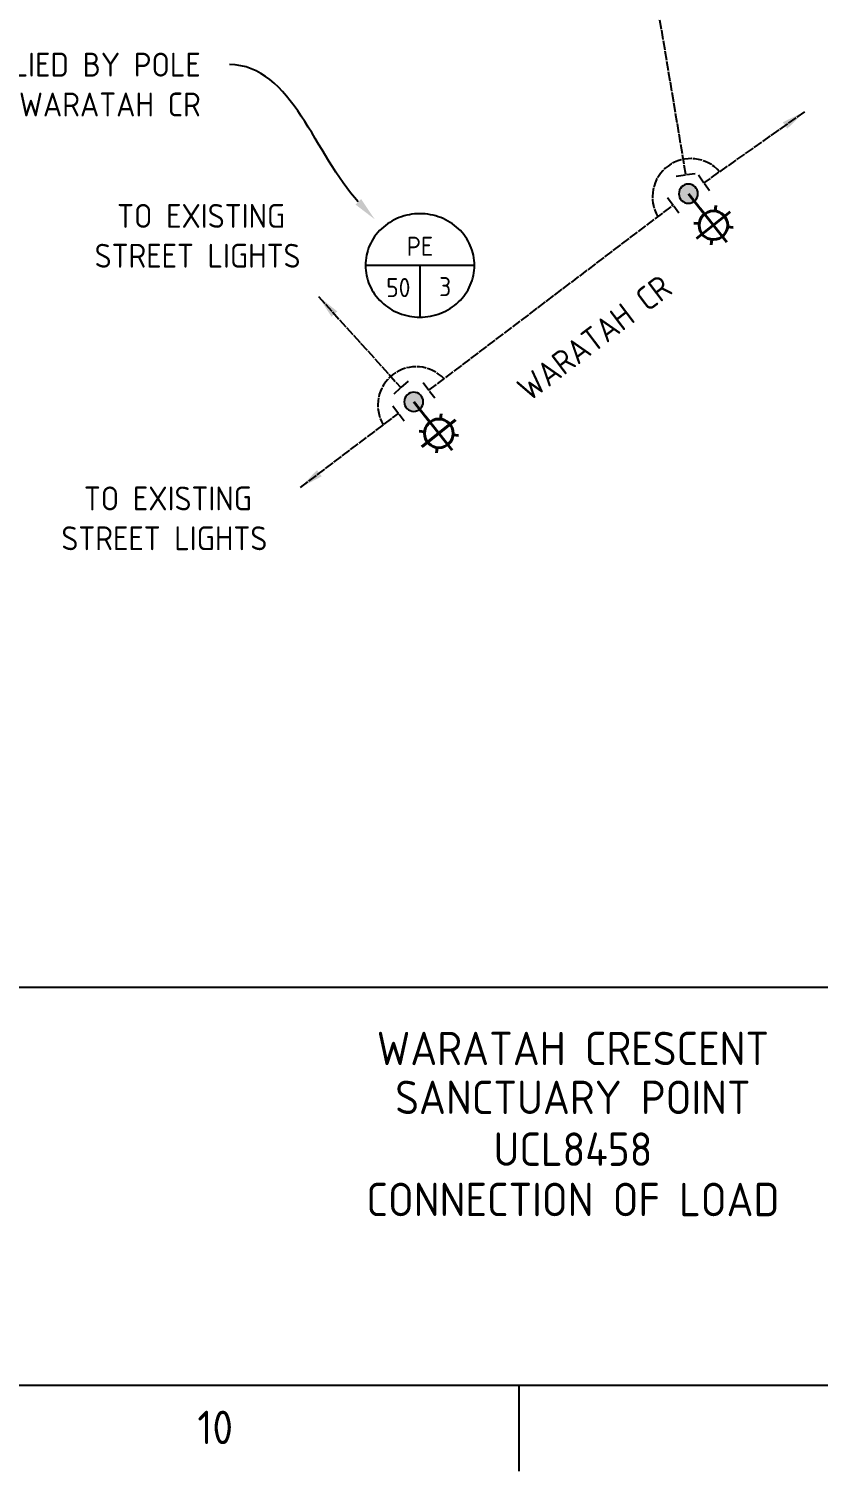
# Paper-space layout 'Sheet 2' of a CAD drawing. Header units: metres. Extents: x -31 to 813, y -3 to 583.
# Drawn here: x 606.9 to 689.5, y -3 to 147.9 of the extents above; entities that cross this region are included whole.
import ezdxf
from ezdxf import colors
from ezdxf.entities.mleader import LeaderData, LeaderLine
from ezdxf.enums import TextEntityAlignment as Align
from ezdxf.math import Vec2, Vec3

# ---------------------------------------------------------------- set-up
doc = ezdxf.new("R2010")
doc.units = ezdxf.units.M
doc.linetypes.add('Cable Exist OH', pattern=[1, 1, 0])
doc.layers.get('0').update_dxf_attribs({"color": 6})
for name, color, linetype in [('_User Miscellaneous1', 7, 'Continuous'), ('_User Miscellaneous5', 7, 'Continuous'), ('A0', 7, 'Continuous'), ('Equip_SP_SL_EXT', 7, 'Continuous'), ('Mains_SL_EXT', 7, 'Continuous'), ('Notes', 7, 'Continuous'), ('SupportsOH_SP_TR_HV_LV_SL_EXT', 7, 'Continuous'), ('SupportsUG_SP_EXT', 7, 'Continuous')]:
    doc.layers.add(name, color=color, linetype=linetype)
doc.styles.add('iecARIAL', font='arial.ttf', dxfattribs={"height": 2})
doc.styles.add('iecISOCP', font='isocp.shx')
doc.styles.add('POLE_LABEL', font='arial.ttf')
doc.styles.get("Standard").update_dxf_attribs({"font": 'isocp.shx'})
doc.dimstyles.get("Standard").update_dxf_attribs({"dimtxt": 0.18, "dimasz": 0.18, "dimexe": 0.18, "dimexo": 0.0625, "dimgap": 0.09, "dimtad": 0, "dimtih": 1, "dimtoh": 1, "dimdec": 4, "dimzin": 0, "dimdsep": 46, "dimtxsty": 'Standard', "dimcen": 0.09, "dimadec": 0, "dimazin": 0, "dimtfac": 1, "dimtdec": 4, "dimtofl": 0, "dimtmove": 0, "dimatfit": 3, "dimfxl": 1, "dimtolj": 1, "dimtzin": 0, "dimarcsym": 0})

# ---------------------------------------------------------------- blocks, each defined once
blk = doc.blocks.new('A1_FRAME_TITLE')
at = {"layer": 'Notes', "linetype": 'Continuous'}
blk.add_line((678.72, 5.97), (678.72, -3.03), dxfattribs=at)
at = {"layer": 'Notes', "color": 3, "linetype": 'Continuous', "flags": 128}
for points in [[(123.8, 47.62), (824.37, 47.62)], [(123.8, 5.97), (824.37, 5.97)]]:
    blk.add_lwpolyline(points, dxfattribs=at)
blk.add_attdef('DRAFT_NUM', (29.9, 23.29), '', height=2.5, rotation=90)
at = {"layer": 'Notes', "color": 7, "style": 'iecISOCP'}
blk.add_text('10', height=3.5, dxfattribs=at).set_placement((645.06, -0.2))
at = {"layer": 'Notes', "color": 7, "style": 'iecISOCP', "flags": 8}
blk.add_attdef('VERSION_NO', text='', height=2.5, rotation=90, dxfattribs=at).set_placement((302.04, 43.81), align=Align.MIDDLE_CENTER)
at = {"layer": 'Notes', "color": 7, "style": 'iecISOCP'}
for tag, p in [('CAP_NO', (513.19, 43.46)), ('IE_NUM', (513.05, 37.81)), ('REF_No_1', (335.24, 32.31)), ('REF_1', (362.52, 32.31)), ('GEN_WO', (441.71, 31.76)), ('HV_SWITCH', (513.46, 32.16)), ('REF_No_2', (335.24, 26.31)), ('REF_2', (362.52, 26.31)), ('OH_WO', (441.71, 25.81)), ('UBD_REF', (513.05, 25.83)), ('REF_No_3', (335.24, 20.31)), ('REF_3', (362.52, 20.31)), ('UG_WO', (441.71, 20.05)), ('GIS_MAP_No', (513.05, 20.04)), ('REF_No_4', (335.24, 14.31)), ('REF_4', (362.52, 14.31)), ('HV_OP_DIAG', (513.33, 14.2)), ('SUB_WO', (441.71, 13.81)), ('LGA', (512.95, 7.78))]:
    blk.add_attdef(tag, p, '', height=2.5, dxfattribs=at)
at = {"layer": 'Notes', "style": 'iecISOCP'}
for tag, p in [('T1', (684.37, 39.47)), ('T2', (684.37, 34.35)), ('T3', (684.37, 28.92)), ('T4', (684.37, 23.66)), ('T5', (684.37, 18.23)), ('T6', (684.37, 12.97))]:
    blk.add_attdef(tag, text='', height=3.5, dxfattribs=at).set_placement(p, align=Align.CENTER)
at = {"layer": 'Notes', "color": 7, "style": 'iecISOCP'}
for tag, p in [('scale', (567.76, 33.27)), ('DRAWN', (567.76, 24.93)), ('DATE', (567.76, 16.88)), ('CHD', (567.76, 8.37)), ('DESIGN', (605.62, 9.15))]:
    blk.add_attdef(tag, text='', height=2.5, dxfattribs=at).set_placement(p, align=Align.CENTER)
at = {"layer": 'Notes', "color": 4, "style": 'iecISOCP'}
blk.add_attdef('NUM', text='', height=7, dxfattribs=at).set_placement((792.37, 20.12), align=Align.MIDDLE_CENTER)
at = {"layer": 'Notes', "color": 1, "style": 'iecISOCP'}
blk.add_attdef('REV', text='', height=5, dxfattribs=at).set_placement((820.05, 17.1), align=Align.CENTER)
at = {"layer": 'Notes', "color": 7, "style": 'iecISOCP'}
for tag, p in [('NS', (790.71, 8.12)), ('SHTS', (805.41, 8.12))]:
    blk.add_attdef(tag, text='', height=2.5, dxfattribs=at).set_placement(p, align=Align.MIDDLE)
at = {"layer": 'Notes', "style": 'iecISOCP'}
blk.add_attdef('ExportID', (9.08, 2.39), '', height=2.5, dxfattribs=at)
at = {"layer": 'Notes', "style": 'iecISOCP', "flags": 1}
for tag, p in [('ProjectType', (14.17, -26.8)), ('ProjectNumber', (23.56, -26.82)), ('DrawingNumber', (35.51, -26.8)), ('ProjectDescription', (47.56, -26.83)), ('ExportDate', (60.28, -26.79)), ('ExportUserName', (69.15, -26.8)), ('DesignerCompanyName', (81.48, -26.79)), ('ExportAreaOfInterest', (97.1, -26.81)), ('GIS_SUCCESS', (112, -26.78)), ('CAD_SUCCESS', (121.79, -26.78)), ('DEPOTCODE', (132.11, -26.88)), ('ExportCategories', (140.08, -26.8)), ('Comments', (154.38, -26.88))]:
    blk.add_attdef(tag, p, '', height=1, dxfattribs=at)
blk = doc.blocks.new('POLE_EXT')
blk.add_hatch(color=256).paths.add_polyline_path([(-1, 0, 1), (1, 0, 1)])
blk.add_lwpolyline([(-1, 0, 1), (1, 0, 1)], format="xyb", close=True)
for tag, height, flags, p in [('pNumber', 2.5, 8, (-17.84, 2.07)), ('OWNED_BY', 0.2, 9, (1.35, -0.4)), ('PARENT', 0.2, 9, (1.35, -0.6)), ('SPECIAL_USE', 0.2, 9, (1.35, -0.8)), ('STATE', 0.2, 9, (1.35, -1)), ('USAGE', 0.2, 9, (1.35, -1.2)), ('cLV', 0.2, 9, (1.35, -1.4)), ('hDepth', 0.2, 9, (1.35, -1.6)), ('hDia', 0.2, 9, (1.35, -1.8)), ('cHV', 0.2, 9, (1.35, -2)), ('LBRACKET', 0.2, 9, (1.35, -2.2)), ('LExisting', 0.2, 9, (1.35, -2.4)), ('LANTNUMBER', 0.2, 9, (1.35, -2.6)), ('LOther', 0.2, 9, (1.35, -2.8)), ('LRemove', 0.2, 9, (1.35, -3)), ('LEGEND', 0.2, 9, (1.35, -3.2)), ('cLinedev', 0.2, 9, (1.35, -3.4)), ('LOCATION', 0.2, 9, (1.35, -3.6)), ('pExisting', 0.2, 9, (1.35, -3.8)), ('PFNUMBER', 0.2, 9, (1.35, -4)), ('NEWPFNUMBER', 0.2, 9, (1.35, -4.2)), ('pFooting', 0.2, 9, (1.35, -4.4)), ('pNew', 0.2, 9, (1.35, -4.6)), ('pRelocate', 0.2, 9, (1.35, -5)), ('pRemove', 0.2, 9, (1.35, -5.2)), ('pReplace', 0.2, 9, (1.35, -5.4)), ('pStay', 0.2, 9, (1.35, -5.6)), ('pType', 0.2, 9, (1.35, -5.8)), ('cspan', 0.2, 9, (1.35, -6)), ('STREETNAME', 0.2, 9, (1.35, -6.2)), ('SUBURB', 0.2, 9, (1.35, -6.4)), ('NOTES', 0.2, 9, (1.35, -6.6)), ('MAINTAINED_BY', 0.2, 9, (1.36, -6.81)), ('OPERATED_BY', 0.2, 9, (1.36, -7.01))]:
    blk.add_attdef(tag, text='', height=height, dxfattribs=dict(flags=flags)).set_placement(p, align=Align.MIDDLE_LEFT)
at = {"style": 'POLE_LABEL'}
for tag, height, flags, p in [('ASSET_NUM', 2.5, 8, (2, 2)), ('STRUCTURE_PLANT_NUMBER', 0.2, 9, (1.35, 0.03)), ('STREET_CODE', 0.2, 9, (1.35, -0.2))]:
    blk.add_attdef(tag, text='', height=height, dxfattribs=dict(at, flags=flags)).set_placement(p, align=Align.MIDDLE_LEFT)
at = {"flags": 1}
blk.add_attdef('Z', (1.35, -7.33), '', height=0.2, dxfattribs=at)
blk = doc.blocks.new('SL_LANTERN_EXT')
at = {"lineweight": 40}
for p, q in [((0, 1.97), (0, 6.47)), ((-1.46, 5.68), (-1.06, 5.28)), ((1.46, 5.68), (1.06, 5.28)), ((-2.25, 4.22), (2.25, 4.22)), ((-1.46, 2.76), (-1.06, 3.16)), ((1.46, 2.76), (1.06, 3.16)), ((0, 0), (0, 2.72))]:
    blk.add_line(p, q, dxfattribs=at)
blk.add_circle((0, 4.22), 1.5, dxfattribs=at)
at = {"style": 'iecARIAL', "flags": 8}
blk.add_attdef('ASSET_NUM', (1.5, 1.5), '', height=2.5, dxfattribs=at)
for tag, p, height, flags in [('CONSTRUCTED_VOLTAGE', (0.98, -0.65), 0.2, 9), ('CONTROL_TYPE', (0.98, -0.85), 0.2, 9), ('LANTERN_PURPOSE', (0.98, -1.05), 0.2, 9), ('LANTERN_TYPE', (0.98, -1.25), 0.2, 9), ('NO_PHASES', (0.98, -1.45), 0.2, 9), ('OPERATING_VOLTAGE', (0.98, -1.65), 0.2, 9), ('LNUMBER', (2.18, -3.25), 2.5, 8), ('STATE', (0.98, -2.25), 0.2, 9), ('ORIENTATION', (0.98, -1.85), 0.2, 9), ('OWNED_BY', (0.98, -2.05), 0.2, 9), ('USAGE', (0.98, -2.45), 0.2, 9), ('CEXIST', (0.98, -2.65), 0.2, 9), ('CNEW', (0.98, -2.85), 0.2, 9), ('CNUMBER', (0.98, -3.05), 0.2, 9), ('CREMOVE', (0.98, -3.25), 0.2, 9), ('CREPLACE', (0.98, -3.45), 0.2, 9), ('LKINGHEIGHT', (0.98, -3.65), 0.2, 9), ('LBRACKET', (0.98, -3.85), 0.2, 9), ('LBRACKETVOCAB', (0.98, -4.05), 0.2, 9), ('LCATEGORY', (0.98, -4.25), 0.2, 9), ('LCHARGE1', (0.98, -4.45), 0.2, 9), ('LCHARGE1PERCENT', (0.98, -4.65), 0.2, 9), ('LCHARGE2', (0.98, -4.85), 0.2, 9), ('LCHARGE2PERCENT', (0.98, -5.05), 0.2, 9), ('LCHARGE3', (0.98, -5.25), 0.2, 9), ('LCHARGE3PERCENT', (0.98, -5.45), 0.2, 9), ('LEXIST', (0.98, -5.65), 0.2, 9), ('LLAMP', (0.98, -5.85), 0.2, 9), ('LLAMPVOCAB', (0.98, -6.05), 0.2, 9), ('LMAST', (0.98, -6.25), 0.2, 9), ('LMASTVOCAB', (0.98, -6.45), 0.2, 9), ('LNEW', (0.98, -6.65), 0.2, 9), ('LANTNUMBER', (0.98, -6.85), 0.2, 9), ('LOUTREACH', (0.98, -7.25), 0.2, 9), ('LOUTREACHVOCAB', (0.98, -7.45), 0.2, 9), ('LRATECODE', (0.98, -7.65), 0.2, 9), ('STREETNAME', (0.98, -9.25), 0.2, 9), ('LREMOVE', (0.98, -7.85), 0.2, 9), ('LREPLACE', (0.98, -8.05), 0.2, 9), ('LTYPE', (0.98, -8.25), 0.2, 9), ('LTYPEVOCAB', (0.98, -8.45), 0.2, 9), ('LEGEND', (0.98, -8.65), 0.2, 9), ('LOCATION', (0.98, -8.85), 0.2, 9), ('NOTES', (0.98, -9.05), 0.2, 9), ('SUBURB', (0.98, -9.45), 0.2, 1)]:
    blk.add_attdef(tag, p, '', height=height, dxfattribs=dict(flags=flags))

psp = doc.layouts.new('Sheet 2')

# ---------------------------------------------------------------- linework, layer by layer
at = {"layer": 'A0', "color": 7}
for p, q in [((653.519, 123.17), (642.107, 123.17)), ((647.813, 123.17), (647.813, 117.757))]:
    psp.add_line(p, q, dxfattribs=at)
psp.add_lwpolyline([(653.519, 123.17, 0.051727), (653.409, 124.226, 0.051302), (653.084, 125.242, 0.050536), (652.557, 126.178, 0.049568), (651.847, 126.998, 0.048561), (650.983, 127.671, 0.047666), (649.996, 128.171, 0.047003), (648.926, 128.48, 0.046652), (647.813, 128.584, 0.046652), (646.7, 128.48, 0.047003), (645.629, 128.171, 0.047666), (644.643, 127.671, 0.048561), (643.778, 126.998, 0.049568), (643.068, 126.178, 0.050536), (642.541, 125.242, 0.051302), (642.216, 124.226, 0.051727), (642.107, 123.17, 0.051727), (642.216, 122.114, 0.051302), (642.541, 121.099, 0.050536), (643.068, 120.163, 0.049568), (643.778, 119.342, 0.048561), (644.643, 118.669, 0.047666), (645.629, 118.169, 0.047003), (646.7, 117.861, 0.046652), (647.813, 117.757, 0.046652), (648.926, 117.861, 0.047003), (649.996, 118.169, 0.047666), (650.983, 118.669, 0.048561), (651.847, 119.342, 0.049568), (652.557, 120.163, 0.050536), (653.084, 121.099, 0.051302), (653.409, 122.114, 0.051727)], format="xyb", close=True, dxfattribs=at)
at = {"layer": 'Mains_SL_EXT', "linetype": 'Cable Exist OH'}
for p, q in [((664.896, 196.618), (675.624, 132.656)), ((648.754, 110.102), (674.315, 129.469))]:
    psp.add_line(p, q, dxfattribs=at)
for points in [[(679.177, 132.981, 0.9147159), (672.726, 128.265)], [(650.335, 111.301, 0.8991891), (643.976, 106.483)]]:
    psp.add_lwpolyline(points, format="xyb", dxfattribs=at)
at = {"layer": 'Mains_SL_EXT', "linetype": 'Cable Exist OH', "flags": 128}
for points in [[(674.634, 132.513), (676.614, 132.799)], [(676.967, 132.646), (678.12, 131.012)], [(673.711, 130.266), (674.919, 128.672)], [(646.56, 111.049), (645.076, 109.707)], [(648.15, 110.9), (649.358, 109.305)], [(644.962, 108.484), (646.169, 106.89)]]:
    psp.add_lwpolyline(points, dxfattribs=at)

# ---------------------------------------------------------------- block references
at = {"layer": 'Equip_SP_SL_EXT', "rotation": 218.4865558814818}
for p in [(675.91, 130.676), (647.16, 108.895)]:
    psp.add_blockref('SL_LANTERN_EXT', p, dxfattribs=at)
at = {"layer": 'SupportsOH_SP_TR_HV_LV_SL_EXT'}
for p in [(675.91, 130.676), (647.16, 108.895)]:
    psp.add_blockref('POLE_EXT', p, dxfattribs=at)
at = {"layer": 'SupportsUG_SP_EXT'}
ref = psp.add_blockref('A1_FRAME_TITLE', (-20.549, 0), dxfattribs=at)
ref.add_attrib('T1', 'WARATAH CRESCENT', dxfattribs={"layer": 'Notes', "height": 3.5, "style": 'iecISOCP'}).set_placement((663.825, 39.465), align=Align.CENTER)
ref.add_attrib('T2', 'SANCTUARY POINT', dxfattribs={"layer": 'Notes', "height": 3.5, "style": 'iecISOCP'}).set_placement((663.825, 34.346), align=Align.CENTER)
ref.add_attrib('T3', 'UCL8458', dxfattribs={"layer": 'Notes', "height": 3.5, "style": 'iecISOCP'}).set_placement((663.825, 28.92), align=Align.CENTER)
ref.add_attrib('T4', 'CONNECTION OF LOAD', dxfattribs={"layer": 'Notes', "height": 3.5, "style": 'iecISOCP'}).set_placement((663.825, 23.657), align=Align.CENTER)

# ---------------------------------------------------------------- texts
at = {"layer": '_User Miscellaneous5', "char_height": 2.5, "attachment_point": 1}
for insert in [(611.995, 129.6), (608.515, 100.029)]:
    psp.add_mtext_dynamic_manual_height_columns('\\pi4.11;TO EXISTING \\P\\pi1.761;STREET LIGHTS', width=25.96999, gutter_width=4, heights=[19.281], dxfattribs=dict(at, insert=insert))
at = {"layer": '_User Miscellaneous5', "insert": (657.102, 110.363), "char_height": 2.5, "attachment_point": 1, "rotation": 37.14851}
psp.add_mtext_dynamic_manual_height_columns('\\pi0.79407;WARATAH CR', width=21.08814, gutter_width=4, heights=[0], dxfattribs=at)
at = {"layer": 'A0', "color": 7}
for s, p in [('PE', (647.813, 125.17)), ('50', (645.545, 120.848)), ('3', (650.451, 120.947))]:
    psp.add_text(s, height=2, dxfattribs=at).set_placement(p, align=Align.MIDDLE_CENTER)

# ---------------------------------------------------------------- leaders
at = {"layer": '_User Miscellaneous1', "color": 7}
ml = psp.add_multileader_mtext('Standard', dxfattribs=at)
ml.set_content('{\\C0;3PH SLCP #5214 SUPPLIED BY POLE SUB #50820 ON WARATAH CR}', color=7)
ml.set_leader_properties()
ml.build(insert=Vec2(0, 0))
ml.multileader.update_dxf_attribs({"leader_type": 2, "arrow_head_size": 2.5})
ctx = ml.context
ctx.base_point, ctx.char_height, ctx.arrow_head_size, ctx.landing_gap_size, ctx.plane_origin = Vec3(569.864, 144.181), 2.5, 2.5, 3, Vec3(761.401, 246.694)
ctx.text_align_type = 2
notes = []
notes.append((ctx, [(1, (1, 1, 0), (635.864, 144.181), (-1, 0), 8, [(0, [(643.071, 128.002)], 0, [])])]))
ctx.mtext.insert, ctx.mtext.width, ctx.mtext.defined_height, ctx.mtext.alignment, ctx.mtext.flow_direction = Vec3(624.864, 145.431), 52.46261, 9.01, 3, 5
at = {"layer": 'Mains_SL_EXT', "linetype": 'Cable Exist OH'}
for points in [[(688.071, 139.255), (677.544, 131.829)], [(637.177, 119.933), (645.818, 110.378)], [(635.289, 99.918), (645.565, 107.687)]]:
    psp.add_leader(points, dimstyle='Standard', override={"dimasz": 2.5}, dxfattribs=at)
for ctx, leaders in notes:
    for number, flags, end, landing, length, lines in leaders:
        leader = LeaderData()
        leader.index, (leader.has_last_leader_line, leader.has_dogleg_vector, leader.attachment_direction) = number, flags
        leader.last_leader_point, leader.dogleg_vector, leader.dogleg_length = Vec3(end), Vec3(landing), length
        for number, points, colour, breaks in lines:
            line = LeaderLine()
            line.index, line.vertices, line.color, line.breaks = number, Vec3.list(points), colors.encode_raw_color(colour), breaks
            leader.lines.append(line)
        ctx.leaders.append(leader)

doc.saveas('drawing.dxf')
